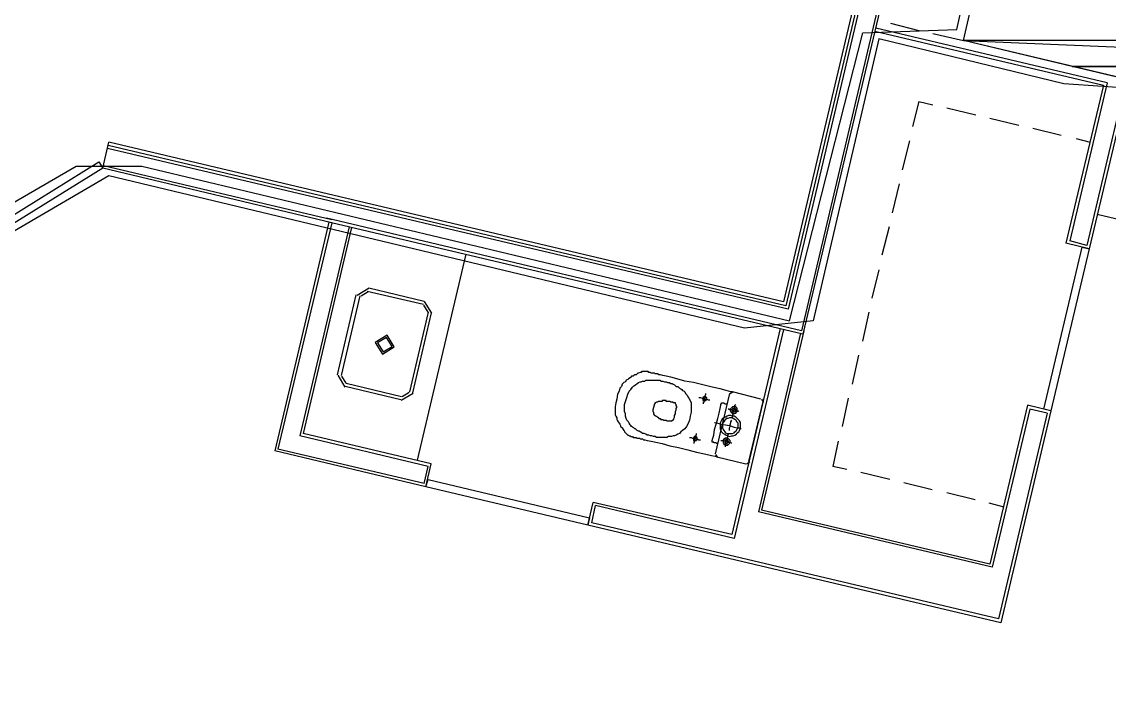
# Model space of a CAD drawing. Header units: feet. Extents: x -84 to 198, y -22 to 181.
# Drawn here: x 80.51 to 99.05, y 93.29 to 104.95 of the extents above; entities that cross this region are included whole.
import ezdxf

# ---------------------------------------------------------------- set-up
doc = ezdxf.new("R2010")
doc.units = ezdxf.units.FT
for name, color, linetype in [('A-AREA-COMUN', 252, 'CONTINUOUS'), ('A-AREA-UNIDAD', 30, 'CONTINUOUS'), ('A-LINEA', 7, 'CONTINUOUS'), ('A-MURO-CONCRETO', 8, 'CONTINUOUS')]:
    doc.layers.add(name, color=color, linetype=linetype)

msp = doc.modelspace()

# ---------------------------------------------------------------- linework, layer by layer
at = {"layer": 'A-AREA-COMUN'}
msp.add_lwpolyline([(49.568, 105.3689), (66.912, 101.2978), (67.04, 100.6578), (67.968, 104.6044), (68.16, 104.7644), (69.44, 104.4089), (69.68, 104.5689), (69.84, 105.2444), (70.912, 105.2444), (76.16, 104.0533), (77.632, 101.6889), (78.32, 101.7778), (78.8, 102.0444), (79.28, 101.2444), (81.44, 102.4889), (82.56, 102.4889), (93.6, 99.8578), (94.848, 104.7644), (96.448, 104.8178), (96.88, 106.7733), (98.16, 106.7733), (104.192, 105.2978)], dxfattribs=at)
at = {"layer": 'A-AREA-UNIDAD'}
msp.add_lwpolyline([(99.6, 103.8044), (98.272, 103.8933), (95.12, 104.6578), (94, 99.8578), (92.832, 99.7333), (82, 102.3289), (80.08, 101.2089), (79.04, 101.2089), (78.8, 102.0089), (78.24, 101.6533), (77.28, 101.6533), (75.968, 103.7333), (73.76, 104.2489), (73.088, 101.3689), (72.672, 101.2978), (72.32, 99.8933), (71.328, 99.8933), (69.28, 100.4089), (68.928, 100.1778), (68.32, 97.2978), (68.032, 97.2444), (68.192, 97.1378), (68.192, 96.0533), (66.432, 88.7289)], dxfattribs=at)
at = {"layer": 'A-LINEA'}
for p, q in [((94.96, 106.3778), (93.4933, 100.1778)), ((95.0133, 106.3644), (93.5333, 100.1111)), ((95.0667, 106.3644), (93.5733, 100.0578)), ((95.36, 106.2844), (93.8, 99.6844)), ((95.4, 106.2711), (93.8267, 99.6311)), ((95.32, 104.9244), (95.8, 104.8044)), ((95.0533, 104.7911), (98.9467, 103.8711)), ((99.0133, 103.9111), (95.0667, 104.8444)), ((96.04, 104.7511), (96.56, 104.6311)), ((98.9467, 103.8711), (98.3067, 101.1778)), ((99.0133, 103.9111), (98.3733, 101.2178)), ((99.2667, 103.6844), (98.6667, 101.1378)), ((99.3067, 103.6178), (98.7067, 101.0844)), ((95.8, 103.5911), (95.6933, 103.1644)), ((95.8, 103.5911), (96.04, 103.5378)), ((96.28, 103.4844), (96.7733, 103.3644)), ((97.0133, 103.3111), (97.5067, 103.1911)), ((97.7467, 103.1378), (98.2267, 103.0178)), ((81.8933, 102.4578), (82, 102.8978)), ((93.4933, 100.1778), (82, 102.8978)), ((95.64, 102.9244), (95.52, 102.4311)), ((98.48, 102.9644), (98.72, 102.8978)), ((93.5733, 100.0578), (81.9733, 102.7911)), ((93.5333, 100.1111), (81.9867, 102.8444)), ((85.8, 101.5778), (81.9067, 102.4978)), ((85.8, 101.5244), (81.8933, 102.4578)), ((95.4667, 102.1911), (95.3467, 101.6978)), ((93.8, 99.6844), (85.7067, 101.6044)), ((98.84, 101.6711), (118.36, 97.0578)), ((85.7467, 101.5378), (84.8267, 97.6444)), ((85.8, 101.5244), (84.88, 97.6711)), ((86.0933, 101.4578), (85.2533, 97.8978)), ((86.1333, 101.4444), (85.3067, 97.9378)), ((93.8267, 99.6311), (85.6933, 101.5511)), ((95.2933, 101.4578), (95.1733, 100.9778)), ((98.6667, 101.1378), (98.3733, 101.2178)), ((98.7067, 101.0844), (98.3067, 101.1778)), ((88.08, 100.9911), (87.2533, 97.4844)), ((95.12, 100.7244), (95, 100.2444)), ((85.8933, 98.9378), (86.2133, 100.2978)), ((85.96, 98.9244), (86.28, 100.2844)), ((86.4317, 100.4133), (86.2311, 100.2895)), ((86.4164, 100.3484), (86.296, 100.2741)), ((86.4, 100.3644), (87.36, 100.1378)), ((86.4267, 100.4178), (87.3733, 100.1911)), ((87.4373, 100.0014), (87.363, 100.1218)), ((87.5022, 99.9861), (87.3784, 100.1866)), ((87.44, 100.0044), (87.12, 98.6444)), ((87.4933, 99.9911), (87.1733, 98.6311)), ((94.9467, 100.0044), (94.84, 99.5111)), ((93.4933, 99.7111), (92.6533, 96.1511)), ((93.7867, 99.6444), (93.0667, 96.6044)), ((93.84, 99.6844), (93.12, 96.6311)), ((94.7733, 99.2711), (94.6667, 98.7778)), ((85.8978, 98.9295), (86.0216, 98.7289)), ((85.9627, 98.9141), (86.037, 98.7938)), ((86.9867, 98.5644), (86.04, 98.7911)), ((86.9733, 98.5111), (86.0267, 98.7378)), ((86.9816, 98.5023), (87.1822, 98.6261)), ((86.997, 98.5671), (87.1173, 98.6414)), ((92.5733, 98.6178), (92.3333, 97.5911)), ((92.6307, 98.6432), (92.5746, 98.6085)), ((93.1067, 98.5244), (92.6267, 98.6444)), ((92.9067, 97.4578), (93.1467, 98.4844)), ((93.1587, 98.467), (93.1241, 98.5232)), ((94.6, 98.5378), (94.4933, 98.0578)), ((97.6533, 98.4178), (97.0133, 95.7111)), ((98.0533, 98.3244), (97.6533, 98.4178)), ((97.6933, 98.3511), (97.0533, 95.6578)), ((97.9867, 98.2844), (97.16, 94.7778)), ((98.0533, 98.3244), (97.2, 94.7111)), ((97.9867, 98.2844), (97.6933, 98.3511)), ((87.44, 97.3778), (85.2533, 97.8978)), ((87.4933, 97.4178), (85.3067, 97.9378)), ((87.3733, 97.0844), (84.88, 97.6711)), ((94.4267, 97.8044), (94.3333, 97.3778)), ((87.4, 97.0311), (84.8267, 97.6444)), ((92.3346, 97.5819), (92.3693, 97.5257)), ((92.36, 97.5378), (92.8533, 97.4178)), ((87.3733, 97.0844), (87.44, 97.3778)), ((87.4, 97.0311), (87.4933, 97.4178)), ((92.8626, 97.419), (92.9187, 97.4537)), ((94.5733, 97.3244), (94.3333, 97.3778)), ((95.3067, 97.1511), (94.8133, 97.2711)), ((96.0267, 96.9778), (95.5467, 97.0978)), ((90.16, 96.3778), (90.2533, 96.7644)), ((96.76, 96.8044), (96.28, 96.9244)), ((97.2533, 96.6844), (97, 96.7511)), ((90.2267, 96.4178), (90.2933, 96.7111)), ((92.6533, 96.1511), (90.2933, 96.7111)), ((97.0533, 95.6578), (93.0667, 96.6044)), ((97.0133, 95.7111), (93.12, 96.6311)), ((97.2, 94.7111), (90.16, 96.3778)), ((97.16, 94.7778), (90.2267, 96.4178))]:
    msp.add_line(p, q, dxfattribs=at)
for points in [[(97.7333, 117.0311), (106.56, 114.9378), (106.7867, 115.9111), (112.6267, 114.5378), (111.9333, 111.6178), (109.56, 101.5511), (96.56, 104.6311), (97.0133, 106.5778), (107.0933, 104.1911), (109.0133, 112.2978), (97.28, 115.0844), (97.7333, 117.0311)], [(81.8933, 102.4578), (79.3333, 100.8711), (79.2667, 100.9778), (81.8267, 102.5644), (81.8933, 102.4578)], [(98.7067, 101.0844), (98.0533, 98.3244), (97.9333, 98.3511), (98.5867, 101.1111), (98.7067, 101.0844)], [(93.44, 99.7244), (92.6133, 96.2178), (90.2533, 96.7644)], [(86.6616, 99.2889), (86.8622, 99.4127), (86.7384, 99.6133), (86.5378, 99.4895), (86.6616, 99.2889)], [(86.6708, 99.3278), (86.8233, 99.4219), (86.7292, 99.5744), (86.5767, 99.4803), (86.6708, 99.3278)], [(92.6267, 98.6444), (92.6, 98.6444), (92.52, 98.6711), (92.4133, 98.6978), (92.28, 98.7244), (92.12, 98.7644), (91.96, 98.8044), (91.8133, 98.8311), (91.68, 98.8711), (91.5733, 98.8978), (91.4933, 98.9111), (91.44, 98.9244), (91.4, 98.9378), (91.3733, 98.9378), (91.3467, 98.9511), (91.3333, 98.9511), (91.32, 98.9511), (91.3067, 98.9511), (91.2933, 98.9644), (91.28, 98.9644), (91.2667, 98.9644), (91.24, 98.9644), (91.2267, 98.9778), (91.2133, 98.9778), (91.2, 98.9778), (91.1867, 98.9911), (91.1733, 98.9911), (91.16, 98.9911), (91.1467, 98.9911), (91.1333, 98.9911), (91.1067, 98.9911), (91.0933, 98.9911), (91.08, 98.9911), (91.0667, 98.9778), (91.0533, 98.9778), (91.0267, 98.9644), (91.0133, 98.9644), (91, 98.9511), (90.9867, 98.9378), (90.96, 98.9378), (90.9467, 98.9244), (90.9333, 98.9111), (90.9067, 98.9111), (90.8933, 98.8978), (90.88, 98.8844), (90.8533, 98.8711), (90.84, 98.8578), (90.8133, 98.8444), (90.8, 98.8178), (90.7733, 98.8044), (90.7467, 98.7778), (90.7333, 98.7378), (90.7067, 98.7111), (90.6933, 98.6578), (90.6667, 98.6044), (90.6533, 98.5244), (90.64, 98.4578), (90.6267, 98.3911), (90.6267, 98.3378), (90.6267, 98.2978), (90.6267, 98.2578), (90.64, 98.2311), (90.6533, 98.2044), (90.6533, 98.1778), (90.6667, 98.1511), (90.68, 98.1378), (90.6933, 98.1111), (90.7067, 98.0978), (90.72, 98.0711), (90.72, 98.0578), (90.7333, 98.0444), (90.7467, 98.0311), (90.76, 98.0044), (90.7733, 97.9911), (90.7867, 97.9778), (90.7867, 97.9644), (90.8, 97.9511), (90.8133, 97.9378), (90.8267, 97.9244), (90.84, 97.9111), (90.8533, 97.9111), (90.8667, 97.8978), (90.88, 97.8978), (90.8933, 97.8844), (90.9067, 97.8844), (90.92, 97.8844), (90.9333, 97.8711), (90.96, 97.8711), (90.9733, 97.8711), (90.9867, 97.8711), (91, 97.8578), (91.0133, 97.8578), (91.0267, 97.8578), (91.04, 97.8578), (91.0533, 97.8444), (91.0667, 97.8444), (91.08, 97.8444), (91.0933, 97.8444), (91.1067, 97.8311), (91.1333, 97.8311), (91.1733, 97.8178), (91.24, 97.8044), (91.32, 97.7911), (91.4267, 97.7644), (91.56, 97.7244), (91.7067, 97.6978), (91.8667, 97.6578), (92.0133, 97.6178), (92.1467, 97.5911), (92.2667, 97.5644), (92.3333, 97.5511), (92.36, 97.5378)], [(91.9067, 98.2311), (91.8933, 98.1644), (91.8667, 98.0978), (91.84, 98.0578), (91.8133, 98.0178), (91.7733, 97.9911), (91.7467, 97.9644), (91.72, 97.9378), (91.6933, 97.9244), (91.6667, 97.9111), (91.64, 97.8978), (91.6133, 97.8978), (91.5867, 97.8844), (91.5733, 97.8844), (91.5467, 97.8844), (91.5333, 97.8844), (91.5067, 97.8711), (91.48, 97.8711), (91.4667, 97.8711), (91.44, 97.8711), (91.4267, 97.8711), (91.4, 97.8711), (91.3733, 97.8711), (91.36, 97.8711), (91.3333, 97.8711), (91.3067, 97.8844), (91.28, 97.8844), (91.2533, 97.8978), (91.2267, 97.8978), (91.2, 97.9111), (91.1733, 97.9111), (91.1467, 97.9244), (91.12, 97.9378), (91.0933, 97.9378), (91.08, 97.9511), (91.0533, 97.9644), (91.04, 97.9778), (91.0267, 97.9778), (91, 97.9911), (90.9867, 98.0044), (90.9733, 98.0178), (90.96, 98.0178), (90.9467, 98.0311), (90.92, 98.0444), (90.9067, 98.0578), (90.8933, 98.0711), (90.88, 98.0844), (90.8667, 98.1111), (90.8533, 98.1378), (90.8267, 98.1644), (90.8133, 98.1911), (90.8, 98.2311), (90.8, 98.2711), (90.7867, 98.3111), (90.7867, 98.3644), (90.7867, 98.4311), (90.8, 98.4844), (90.8267, 98.5511), (90.84, 98.6044), (90.8667, 98.6578), (90.8933, 98.6844), (90.92, 98.7244), (90.9467, 98.7511), (90.9733, 98.7644), (91, 98.7911), (91.0267, 98.8044), (91.0533, 98.8178), (91.0667, 98.8178), (91.0933, 98.8311), (91.1067, 98.8311), (91.1333, 98.8311), (91.1467, 98.8444), (91.1733, 98.8444), (91.1867, 98.8444), (91.2, 98.8444), (91.2267, 98.8444), (91.24, 98.8444), (91.2667, 98.8444), (91.2933, 98.8444), (91.3067, 98.8444), (91.3333, 98.8444), (91.36, 98.8444), (91.3867, 98.8444), (91.4133, 98.8311), (91.44, 98.8311), (91.4667, 98.8178), (91.4933, 98.8178), (91.52, 98.8044), (91.5467, 98.8044), (91.5733, 98.7911), (91.6, 98.7911), (91.6133, 98.7778), (91.64, 98.7644), (91.6533, 98.7511), (91.6667, 98.7378), (91.6933, 98.7378), (91.7067, 98.7244), (91.72, 98.7111), (91.7467, 98.6978), (91.76, 98.6844), (91.7733, 98.6711), (91.8, 98.6578), (91.8133, 98.6444), (91.8267, 98.6178), (91.8533, 98.5911), (91.8667, 98.5644), (91.88, 98.5378), (91.9067, 98.4978), (91.92, 98.4578), (91.92, 98.4178), (91.92, 98.3644), (91.92, 98.2978), (91.9067, 98.2311)], [(92.1333, 98.4444), (92.1333, 98.4711), (92.1467, 98.4844), (92.1467, 98.5111), (92.16, 98.5511), (92.16, 98.5778), (92.1733, 98.6044), (92.1733, 98.6178)], [(91.68, 98.3911), (91.68, 98.4044), (91.6667, 98.4044), (91.6667, 98.4178), (91.6667, 98.4311), (91.6533, 98.4444), (91.6533, 98.4578), (91.64, 98.4578), (91.6267, 98.4578), (91.6133, 98.4578), (91.6133, 98.4711), (91.6, 98.4711), (91.5867, 98.4711), (91.5733, 98.4711), (91.56, 98.4844), (91.5467, 98.4844), (91.5333, 98.4844), (91.5067, 98.4844), (91.4933, 98.4844), (91.4933, 98.4978), (91.48, 98.4978), (91.4667, 98.4978), (91.4533, 98.4978), (91.44, 98.4978), (91.4267, 98.4978), (91.4267, 98.4844), (91.4133, 98.4844), (91.4, 98.4844), (91.3867, 98.4844), (91.3733, 98.4844), (91.36, 98.4844), (91.3467, 98.4711), (91.3333, 98.4711), (91.3067, 98.4578), (91.2933, 98.4311), (91.2933, 98.4178), (91.28, 98.3778), (91.2667, 98.3378), (91.2667, 98.3111), (91.28, 98.2978), (91.28, 98.2711), (91.2933, 98.2578), (91.3067, 98.2444), (91.32, 98.2311), (91.3333, 98.2311), (91.3467, 98.2178), (91.36, 98.2178), (91.36, 98.2044), (91.3733, 98.2044), (91.3733, 98.1911), (91.3867, 98.1911), (91.4, 98.1911), (91.4, 98.1778), (91.4133, 98.1778), (91.4267, 98.1778), (91.44, 98.1778), (91.4533, 98.1644), (91.4667, 98.1644), (91.48, 98.1644), (91.4933, 98.1644), (91.5067, 98.1511), (91.52, 98.1511), (91.5333, 98.1511), (91.5467, 98.1511), (91.56, 98.1511), (91.5733, 98.1511), (91.5867, 98.1511), (91.6, 98.1511), (91.6, 98.1644), (91.6133, 98.1644), (91.6133, 98.1778), (91.6267, 98.1778), (91.6267, 98.1911), (91.64, 98.2178), (91.64, 98.2444), (91.6533, 98.2711), (91.6533, 98.3111), (91.6667, 98.3378), (91.6667, 98.3644), (91.68, 98.3778), (91.68, 98.3911)], [(92.0533, 98.5511), (92.0667, 98.5511), (92.08, 98.5511), (92.1067, 98.5378), (92.1333, 98.5378), (92.16, 98.5244), (92.1867, 98.5244), (92.2133, 98.5111), (92.2267, 98.5111), (92.24, 98.5111)], [(92.12, 98.5378), (92.12, 98.5244), (92.12, 98.5111), (92.12, 98.4978), (92.1333, 98.4978), (92.1467, 98.4978), (92.16, 98.4978), (92.1733, 98.4978), (92.1733, 98.5111), (92.1867, 98.5111), (92.1867, 98.5244), (92.1867, 98.5378), (92.1867, 98.5511), (92.1733, 98.5511), (92.1733, 98.5644), (92.16, 98.5644), (92.1467, 98.5644), (92.1333, 98.5644), (92.1333, 98.5511), (92.12, 98.5511), (92.12, 98.5378)], [(92.3733, 97.7644), (92.36, 97.7644), (92.3467, 97.7778), (92.3333, 97.7778), (92.32, 97.7778), (92.3067, 97.7778), (92.3067, 97.7911), (92.2933, 97.7911), (92.28, 97.7911), (92.28, 97.8044), (92.28, 97.8178), (92.2933, 97.8578), (92.3067, 97.9111), (92.32, 98.0044), (92.3467, 98.0978), (92.3733, 98.1911), (92.4, 98.2844), (92.4133, 98.3644), (92.4267, 98.4178), (92.4267, 98.4311), (92.4267, 98.4444), (92.44, 98.4444), (92.44, 98.4578), (92.4533, 98.4578), (92.4667, 98.4578), (92.48, 98.4578), (92.4933, 98.4444), (92.5067, 98.4444), (92.52, 98.4444), (92.5333, 98.4444)], [(92.6267, 98.2044), (92.6267, 98.2178), (92.6267, 98.2311), (92.64, 98.2711), (92.64, 98.2978), (92.6533, 98.3378), (92.6667, 98.3778), (92.6667, 98.4044), (92.6667, 98.4178), (92.68, 98.4311)], [(92.4133, 98.1111), (92.4133, 98.0711), (92.4133, 98.0444), (92.4133, 98.0178), (92.4267, 97.9911), (92.44, 97.9644), (92.4667, 97.9378), (92.4933, 97.9244), (92.52, 97.9111), (92.5467, 97.8978), (92.5733, 97.8844), (92.6133, 97.8978), (92.64, 97.8978), (92.6667, 97.9111), (92.6933, 97.9244), (92.7067, 97.9511), (92.7333, 97.9644), (92.7467, 97.9911), (92.76, 98.0311), (92.76, 98.0578), (92.76, 98.0844), (92.76, 98.1244), (92.7467, 98.1511), (92.72, 98.1778), (92.7067, 98.1911), (92.68, 98.2178), (92.6533, 98.2311), (92.6267, 98.2311), (92.6, 98.2444), (92.56, 98.2444), (92.5333, 98.2311), (92.5067, 98.2178), (92.48, 98.2044), (92.4533, 98.1911), (92.44, 98.1644), (92.4267, 98.1378), (92.4133, 98.1111)], [(92.56, 98.3644), (92.56, 98.3511), (92.5733, 98.3511), (92.6, 98.3511), (92.6267, 98.3378), (92.6667, 98.3378), (92.6933, 98.3244), (92.72, 98.3244), (92.7333, 98.3111)], [(92.5867, 98.3511), (92.5867, 98.3378), (92.5867, 98.3244), (92.6, 98.3111), (92.6, 98.2978), (92.6133, 98.2978), (92.6133, 98.2844), (92.6267, 98.2844), (92.64, 98.2844), (92.6533, 98.2711), (92.6667, 98.2844), (92.68, 98.2844), (92.6933, 98.2978), (92.7067, 98.3111), (92.7067, 98.3244), (92.7067, 98.3378), (92.7067, 98.3511), (92.7067, 98.3644), (92.6933, 98.3778), (92.68, 98.3911), (92.6667, 98.3911), (92.6533, 98.3911), (92.64, 98.3911), (92.6267, 98.3911), (92.6133, 98.3778), (92.6, 98.3644), (92.5867, 98.3511)], [(92.6133, 98.3378), (92.6133, 98.3244), (92.6267, 98.3244), (92.6267, 98.3111), (92.64, 98.3111), (92.6533, 98.3111), (92.6667, 98.3111), (92.68, 98.3244), (92.68, 98.3378), (92.68, 98.3511), (92.6667, 98.3644), (92.6533, 98.3644), (92.64, 98.3644), (92.6267, 98.3644), (92.6267, 98.3511), (92.6133, 98.3378)], [(92.32, 98.1244), (92.3333, 98.1244), (92.3733, 98.1111), (92.4267, 98.0978), (92.5067, 98.0844), (92.5733, 98.0711), (92.6533, 98.0444), (92.7067, 98.0311), (92.7467, 98.0311), (92.7733, 98.0178)], [(92.4533, 98.0978), (92.4533, 98.0711), (92.4533, 98.0444), (92.4533, 98.0311), (92.4667, 98.0044), (92.48, 97.9911), (92.4933, 97.9644), (92.5067, 97.9511), (92.5333, 97.9378), (92.56, 97.9378), (92.5733, 97.9378), (92.6, 97.9378), (92.6267, 97.9378), (92.6533, 97.9511), (92.6667, 97.9644), (92.68, 97.9778), (92.6933, 97.9911), (92.7067, 98.0178), (92.72, 98.0311), (92.72, 98.0578), (92.72, 98.0844), (92.72, 98.1111), (92.7067, 98.1244), (92.6933, 98.1511), (92.68, 98.1644), (92.6667, 98.1778), (92.64, 98.1911), (92.6133, 98.2044), (92.6, 98.2044), (92.5733, 98.2044), (92.5467, 98.1911), (92.52, 98.1911), (92.5067, 98.1778), (92.4933, 98.1644), (92.48, 98.1378), (92.4667, 98.1244), (92.4533, 98.0978)], [(92.5733, 97.9911), (92.5733, 98.0044), (92.5733, 98.0311), (92.5867, 98.0578), (92.5867, 98.0844), (92.6, 98.1244), (92.6, 98.1378), (92.6133, 98.1644)], [(91.8933, 97.8711), (91.9067, 97.8711), (91.92, 97.8711), (91.9467, 97.8578), (91.9733, 97.8578), (92, 97.8444), (92.0267, 97.8444), (92.0533, 97.8311), (92.0667, 97.8311), (92.08, 97.8311)], [(91.96, 97.8578), (91.96, 97.8444), (91.96, 97.8311), (91.96, 97.8178), (91.9733, 97.8178), (91.9867, 97.8178), (92, 97.8178), (92.0133, 97.8178), (92.0133, 97.8311), (92.0267, 97.8311), (92.0267, 97.8444), (92.0267, 97.8578), (92.0267, 97.8711), (92.0133, 97.8711), (92.0133, 97.8844), (92, 97.8844), (91.9867, 97.8844), (91.9733, 97.8844), (91.9733, 97.8711), (91.96, 97.8711), (91.96, 97.8578)], [(91.9733, 97.7644), (91.9733, 97.7911), (91.9867, 97.8044), (91.9867, 97.8444), (92, 97.8711), (92, 97.8978), (92.0133, 97.9244), (92.0133, 97.9378)], [(92.4667, 97.8178), (92.4667, 97.8044), (92.4667, 97.7911), (92.4667, 97.7778), (92.48, 97.7644), (92.48, 97.7511), (92.4933, 97.7511), (92.5067, 97.7378), (92.52, 97.7378), (92.5333, 97.7378), (92.5467, 97.7378), (92.5467, 97.7511), (92.56, 97.7511), (92.5733, 97.7644), (92.5733, 97.7778), (92.5867, 97.7911), (92.5867, 97.8044), (92.5867, 97.8178), (92.5733, 97.8311), (92.56, 97.8444), (92.5467, 97.8578), (92.5333, 97.8578), (92.52, 97.8578), (92.5067, 97.8578), (92.4933, 97.8578), (92.4933, 97.8444), (92.48, 97.8444), (92.48, 97.8311), (92.4667, 97.8311), (92.4667, 97.8178)], [(92.5067, 97.7111), (92.5067, 97.7244), (92.5067, 97.7378), (92.52, 97.7778), (92.52, 97.8044), (92.5333, 97.8444), (92.5467, 97.8844), (92.5467, 97.9111), (92.56, 97.9244), (92.56, 97.9378)], [(92.4267, 97.8178), (92.44, 97.8178), (92.4533, 97.8178), (92.48, 97.8178), (92.5067, 97.8044), (92.5333, 97.8044), (92.56, 97.7911), (92.5867, 97.7911), (92.6, 97.7778), (92.6133, 97.7778)], [(92.4933, 97.8044), (92.4933, 97.7911), (92.4933, 97.7778), (92.5067, 97.7778), (92.52, 97.7644), (92.5333, 97.7644), (92.5333, 97.7778), (92.5467, 97.7778), (92.5467, 97.7911), (92.56, 97.7911), (92.56, 97.8044), (92.5467, 97.8178), (92.5467, 97.8311), (92.5333, 97.8311), (92.52, 97.8311), (92.5067, 97.8311), (92.5067, 97.8178), (92.4933, 97.8178), (92.4933, 97.8044)], [(90.16, 96.3778), (87.4, 97.0311), (87.44, 97.1511), (90.1867, 96.4978), (90.16, 96.3778)]]:
    msp.add_lwpolyline(points, dxfattribs=at)
at = {"layer": 'A-MURO-CONCRETO'}
for points in [[(97.0133, 106.5778), (105.24, 104.6311), (96.56, 104.6311), (97.0133, 106.5778), (97.0133, 106.5778)], [(105.24, 104.6311), (96.56, 104.6311), (107.0933, 104.1911), (105.24, 104.6311)], [(96.56, 104.6311), (107.0933, 104.1911), (98.4133, 104.1911), (96.56, 104.6311), (96.56, 104.6311)], [(98.4133, 104.1911), (110.1733, 104.1911), (109.56, 101.5511), (98.4133, 104.1911), (98.4133, 104.1911)]]:
    msp.add_lwpolyline(points, dxfattribs=at)

doc.saveas('drawing.dxf')
